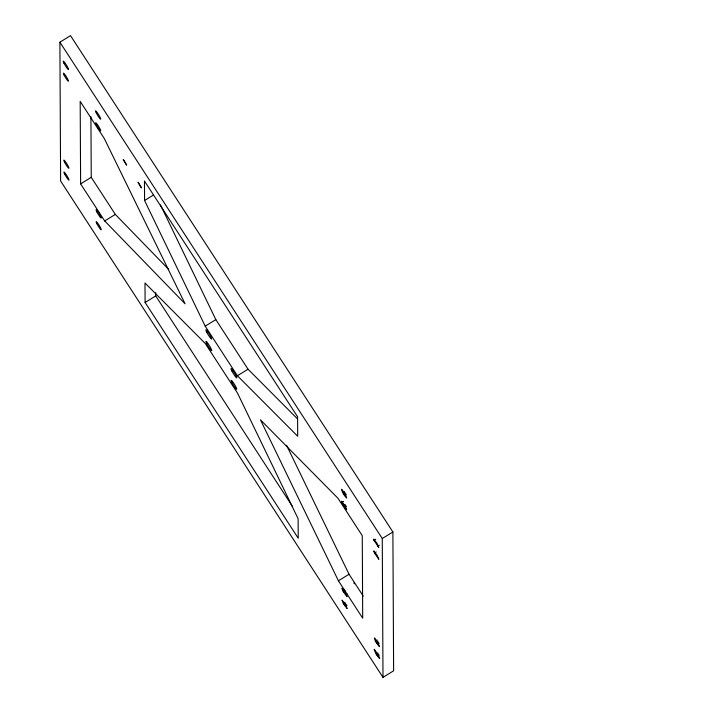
<?xml version="1.0" encoding="UTF-8"?>
<svg xmlns="http://www.w3.org/2000/svg" width="713" height="713" viewBox="0 0 713 713"><rect width="100%" height="100%" fill="white"/><g stroke="black" fill="none" stroke-linecap="round" stroke-linejoin="round"><path stroke-width="1.07" d="M59.892 42.192L70.516 35.65L392.89 531.987L393.621 670.808L382.997 677.35L60.614 181.013L59.892 42.192L382.266 538.529L382.997 677.35M80.614 183.874L80.186 101.371L104.267 138.456L185.095 303.809L104.704 220.959L80.614 183.874L91.246 177.332L90.925 116.834M104.704 220.959L115.328 214.417L168.669 269.389M144.57 200.496L144.463 181.013L297.588 416.766L297.695 436.258L237.402 375.742L205.201 326.162L144.57 200.496L153.429 195.05M145.104 302.481L144.997 282.999L205.291 343.514L237.5 393.095L298.123 518.752L298.23 538.235L145.104 302.481L155.728 295.94L155.71 292.695M205.201 326.162L215.825 319.62L160.487 204.934M237.402 375.742L248.035 369.209L297.357 418.718M342.686 492.558C337.365 479.992 353.871 509.608 342.686 492.558L344.45 491.471M343.318 493.654L345.092 492.567M344.005 494.751L345.778 493.663M344.691 495.767L346.465 494.67M341.785 502.522L341.5 501.23L344.718 505.374L346.625 509.679L341.785 502.522L343.559 501.435M343.408 505.535L345.172 504.447M344.094 506.622L345.858 505.535M344.771 507.638L346.545 506.542M373.969 540.32L373.701 539.055L376.936 543.235L378.817 547.504L373.969 540.32L375.742 539.233M382.266 538.529L392.89 531.987M377.587 546.301L379.361 545.213M374.459 553.047L373.764 550.891L376.999 555.07L378.879 559.349L374.459 553.047L376.223 551.951M338.425 580.801L260.423 419.797L337.989 498.298L362.266 535.668L362.694 618.171L338.425 580.801L349.049 574.259L286.555 445.26M342.65 590.435L341.964 588.278L345.199 592.458L347.071 596.736L342.65 590.435L344.424 589.348M343.203 591.46L344.976 590.364M343.835 592.556L345.609 591.46M345.208 594.66L346.981 593.572M343.283 603.332L342.017 600.123L345.235 604.268L347.142 608.572L343.283 603.332L345.056 602.244M343.924 604.428L345.689 603.341M344.611 605.524L346.375 604.428M345.288 606.531L347.062 605.444M375.457 641.121C370.145 628.554 386.651 658.17 375.457 641.121L377.23 640.033M376.099 642.217L377.872 641.13M376.785 643.313L378.558 642.226M377.471 644.329L379.236 643.242M376.161 654.062C368.095 637.779 387.311 669.694 376.161 654.062L377.935 652.974M376.847 655.158L378.612 654.062M377.525 656.165L379.298 655.078M353.817 582.949L354.459 583.813M215.825 319.62L248.035 369.209M91.246 177.332L115.328 214.417M349.049 574.259L363.265 596.139M155.728 295.94L292.517 506.542M123.322 159.578L126.593 164.997L123.322 159.578M138.126 182.376L141.397 187.786L138.126 182.376M96.246 112.904A4.946 0.606 58.4 0 0 100.667 119.205A4.946 0.606 58.4 0 0 97.423 112.823A4.946 0.606 58.4 0 0 96.246 112.904M64.117 75.141A4.795 0.588 58.4 0 0 68.395 81.237A4.795 0.588 58.4 0 0 65.248 75.061A4.795 0.588 58.4 0 0 64.117 75.141M64.642 174.043A4.768 0.579 58.4 0 0 68.903 180.122A4.768 0.579 58.4 0 0 65.774 173.972A4.768 0.579 58.4 0 0 64.642 174.043M96.897 223.713A4.777 0.579 58.4 0 0 101.166 229.791A4.777 0.579 58.4 0 0 98.029 223.632A4.777 0.579 58.4 0 0 96.897 223.713M206.699 332.133A5.481 0.668 58.4 0 0 211.592 339.112A5.481 0.668 58.4 0 0 208 332.044A5.481 0.668 58.4 0 0 206.699 332.133M96.772 211.797A4.946 0.606 58.4 0 0 101.193 218.098A4.946 0.606 58.4 0 0 97.939 211.716A4.946 0.606 58.4 0 0 96.772 211.797M96.38 124.811A4.777 0.579 58.4 0 0 100.649 130.898A4.777 0.579 58.4 0 0 97.512 124.739A4.777 0.579 58.4 0 0 96.38 124.811M64.571 162.199A4.777 0.579 58.4 0 0 68.84 168.286A4.777 0.579 58.4 0 0 65.712 162.127A4.777 0.579 58.4 0 0 64.571 162.199M63.992 63.234A4.946 0.606 58.4 0 0 68.412 69.535A4.946 0.606 58.4 0 0 65.168 63.154A4.946 0.606 58.4 0 0 63.992 63.234M231.841 370.929A5.481 0.668 58.4 0 0 236.734 377.908A5.481 0.668 58.4 0 0 233.142 370.84A5.481 0.668 58.4 0 0 231.841 370.929M206.761 343.702A5.481 0.668 58.4 0 0 211.654 350.68A5.481 0.668 58.4 0 0 208.062 343.613A5.481 0.668 58.4 0 0 206.761 343.702M231.975 382.578A5.294 0.642 58.4 0 0 236.698 389.316A5.294 0.642 58.4 0 0 233.231 382.489A5.294 0.642 58.4 0 0 231.975 382.578"/></g></svg>
